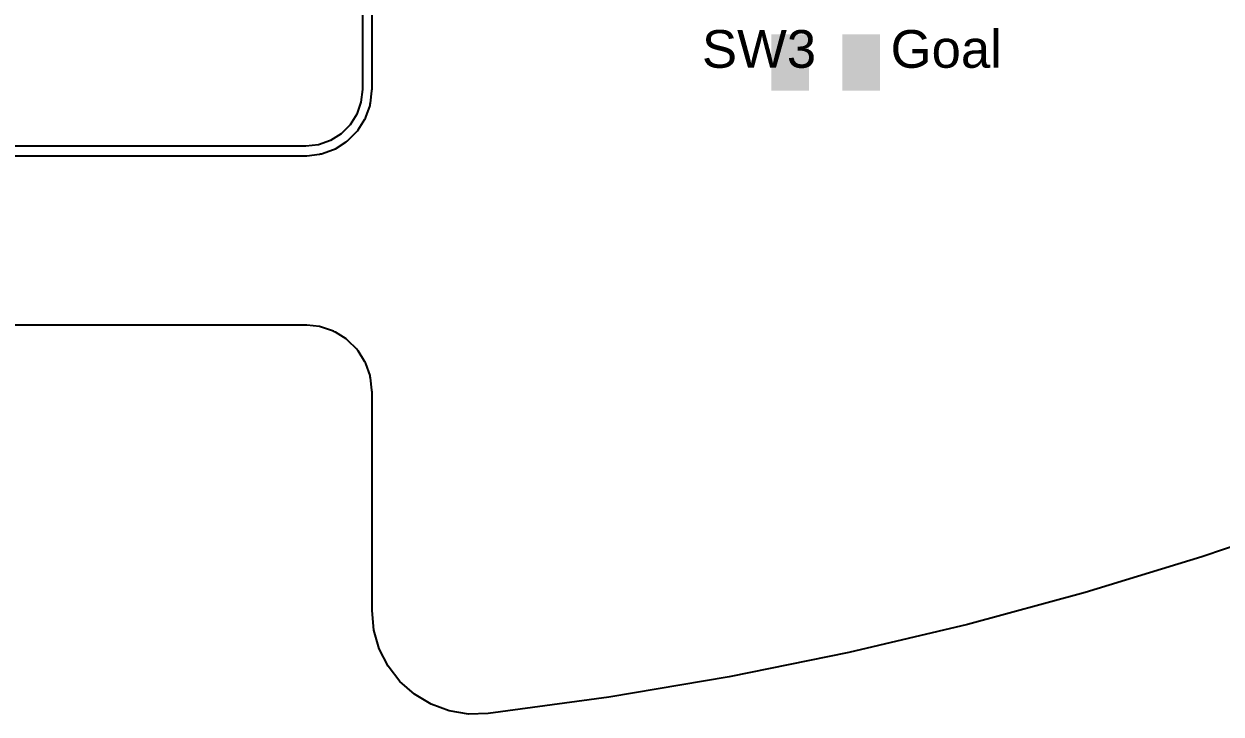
# Model space of a CAD drawing. Header units: millimetres. Extents: x 100 to 300, y 101 to 245.
# Drawn here: x 199.53 to 231.26, y 100.95 to 119.24 of the extents above; entities that cross this region are included whole.
import ezdxf

# ---------------------------------------------------------------- set-up
doc = ezdxf.new("R2010")
doc.units = ezdxf.units.MM
for name, color, linetype in [('BottomPaste', 16, 'Continuous'), ('BottomSolder', 6, 'Continuous'), ('MultiLayer', 9, 'Continuous'), ('TopLayer', 1, 'Continuous'), ('TopOverlay', 2, 'Continuous')]:
    doc.layers.add(name, color=color, linetype=linetype)
doc.styles.add('Arial', font='', dxfattribs={"height": 0.2})
doc.styles.get('Arial').set_extended_font_data('Arial')

# ---------------------------------------------------------------- blocks, each defined once
blk = doc.blocks.new('RES0805_B_21')
at = {"layer": 'BottomPaste'}
for points in [[(-1.388, 0.719), (-0.488, 0.719), (-0.488, -0.678), (-1.388, -0.678)], [(0.492, 0.719), (1.392, 0.719), (1.392, -0.678), (0.492, -0.678)]]:
    blk.add_hatch(color=16, dxfattribs=at).paths.add_polyline_path(points)
at = {"layer": 'BottomSolder'}
for points in [[(-1.438, 0.769), (-0.438, 0.769), (-0.438, -0.728), (-1.438, -0.728)], [(0.442, 0.769), (1.442, 0.769), (1.442, -0.728), (0.442, -0.728)]]:
    blk.add_hatch(color=6, dxfattribs=at).paths.add_polyline_path(points)

msp = doc.modelspace()

# ---------------------------------------------------------------- linework, layer by layer
at = {"layer": 'MultiLayer'}
for p, q in [((208.5, 124.5), (208.5, 117.5)), ((208.5, 117.5), (208.462, 117.166)), ((208.462, 117.166), (208.351, 116.849)), ((208.351, 116.849), (208.173, 116.565)), ((208.173, 116.565), (207.935, 116.327)), ((207.651, 116.149), (207.334, 116.038)), ((207.935, 116.327), (207.651, 116.149)), ((207, 116), (193, 116)), ((207.334, 116.038), (207, 116))]:
    msp.add_line(p, q, dxfattribs=at)
at = {"layer": 'TopLayer'}
for p, q in [((208.755, 117.5), (208.755, 124.5)), ((208.716, 117.138), (208.753, 117.471)), ((208.752, 117.486), (208.755, 117.5)), ((208.753, 117.471), (208.752, 117.486)), ((208.703, 117.082), (208.707, 117.11)), ((208.707, 117.11), (208.716, 117.138)), ((208.592, 116.765), (208.703, 117.082)), ((208.389, 116.429), (208.567, 116.714)), ((208.567, 116.714), (208.577, 116.74)), ((208.577, 116.74), (208.592, 116.765)), ((208.092, 116.131), (208.115, 116.147)), ((208.115, 116.147), (208.353, 116.385)), ((208.353, 116.385), (208.369, 116.408)), ((208.369, 116.408), (208.389, 116.429)), ((207.418, 115.797), (207.735, 115.908)), ((207.735, 115.908), (207.76, 115.922)), ((207.76, 115.922), (207.786, 115.933)), ((207.786, 115.933), (208.071, 116.111)), ((208.071, 116.111), (208.092, 116.131)), ((193, 115.745), (207, 115.745)), ((207, 115.745), (207.014, 115.748)), ((207.014, 115.748), (207.029, 115.747)), ((207.029, 115.747), (207.362, 115.784)), ((207.362, 115.784), (207.39, 115.793)), ((207.39, 115.793), (207.418, 115.797)), ((207, 111.255), (193, 111.255)), ((207.014, 111.252), (207, 111.255)), ((207.029, 111.253), (207.014, 111.252)), ((207.362, 111.216), (207.029, 111.253)), ((207.39, 111.207), (207.362, 111.216)), ((207.418, 111.203), (207.39, 111.207)), ((207.735, 111.092), (207.418, 111.203)), ((207.76, 111.077), (207.735, 111.092)), ((207.786, 111.067), (207.76, 111.077)), ((208.071, 110.889), (207.786, 111.067)), ((208.092, 110.869), (208.071, 110.889)), ((208.115, 110.853), (208.092, 110.869)), ((208.353, 110.615), (208.115, 110.853)), ((208.369, 110.592), (208.353, 110.615)), ((208.389, 110.571), (208.369, 110.592)), ((208.567, 110.286), (208.389, 110.571)), ((208.577, 110.26), (208.567, 110.286)), ((208.592, 110.235), (208.577, 110.26)), ((208.703, 109.918), (208.592, 110.235)), ((208.707, 109.89), (208.703, 109.918)), ((208.716, 109.862), (208.707, 109.89)), ((208.753, 109.529), (208.716, 109.862)), ((208.752, 109.514), (208.753, 109.529)), ((208.755, 109.5), (208.752, 109.514)), ((208.755, 103.696), (208.755, 109.5)), ((233.813, 106.161), (230.753, 105.114)), ((230.753, 105.114), (227.66, 104.167)), ((227.66, 104.167), (224.538, 103.32)), ((208.804, 103.172), (208.755, 103.696)), ((208.947, 102.678), (208.804, 103.172)), ((224.538, 103.32), (221.39, 102.575)), ((209.18, 102.219), (208.947, 102.678)), ((221.39, 102.575), (218.22, 101.933)), ((209.494, 101.812), (209.18, 102.219)), ((218.22, 101.933), (215.031, 101.394)), ((209.879, 101.47), (209.494, 101.812)), ((210.32, 101.207), (209.879, 101.47)), ((215.031, 101.394), (211.835, 100.96)), ((210.803, 101.03), (210.32, 101.207)), ((211.311, 100.947), (210.803, 101.03)), ((211.835, 100.96), (211.311, 100.947))]:
    msp.add_line(p, q, dxfattribs=at)

# ---------------------------------------------------------------- block references
msp.add_blockref('RES0805_B_21', (220.778, 118.2))

# ---------------------------------------------------------------- texts
at = {"layer": 'TopOverlay', "style": 'Arial'}
for s, p in [('SW3', (217.5, 118.078)), ('Goal', (222.5, 118.078))]:
    msp.add_text(s, height=1, dxfattribs=at).set_placement(p)

doc.saveas('drawing.dxf')
